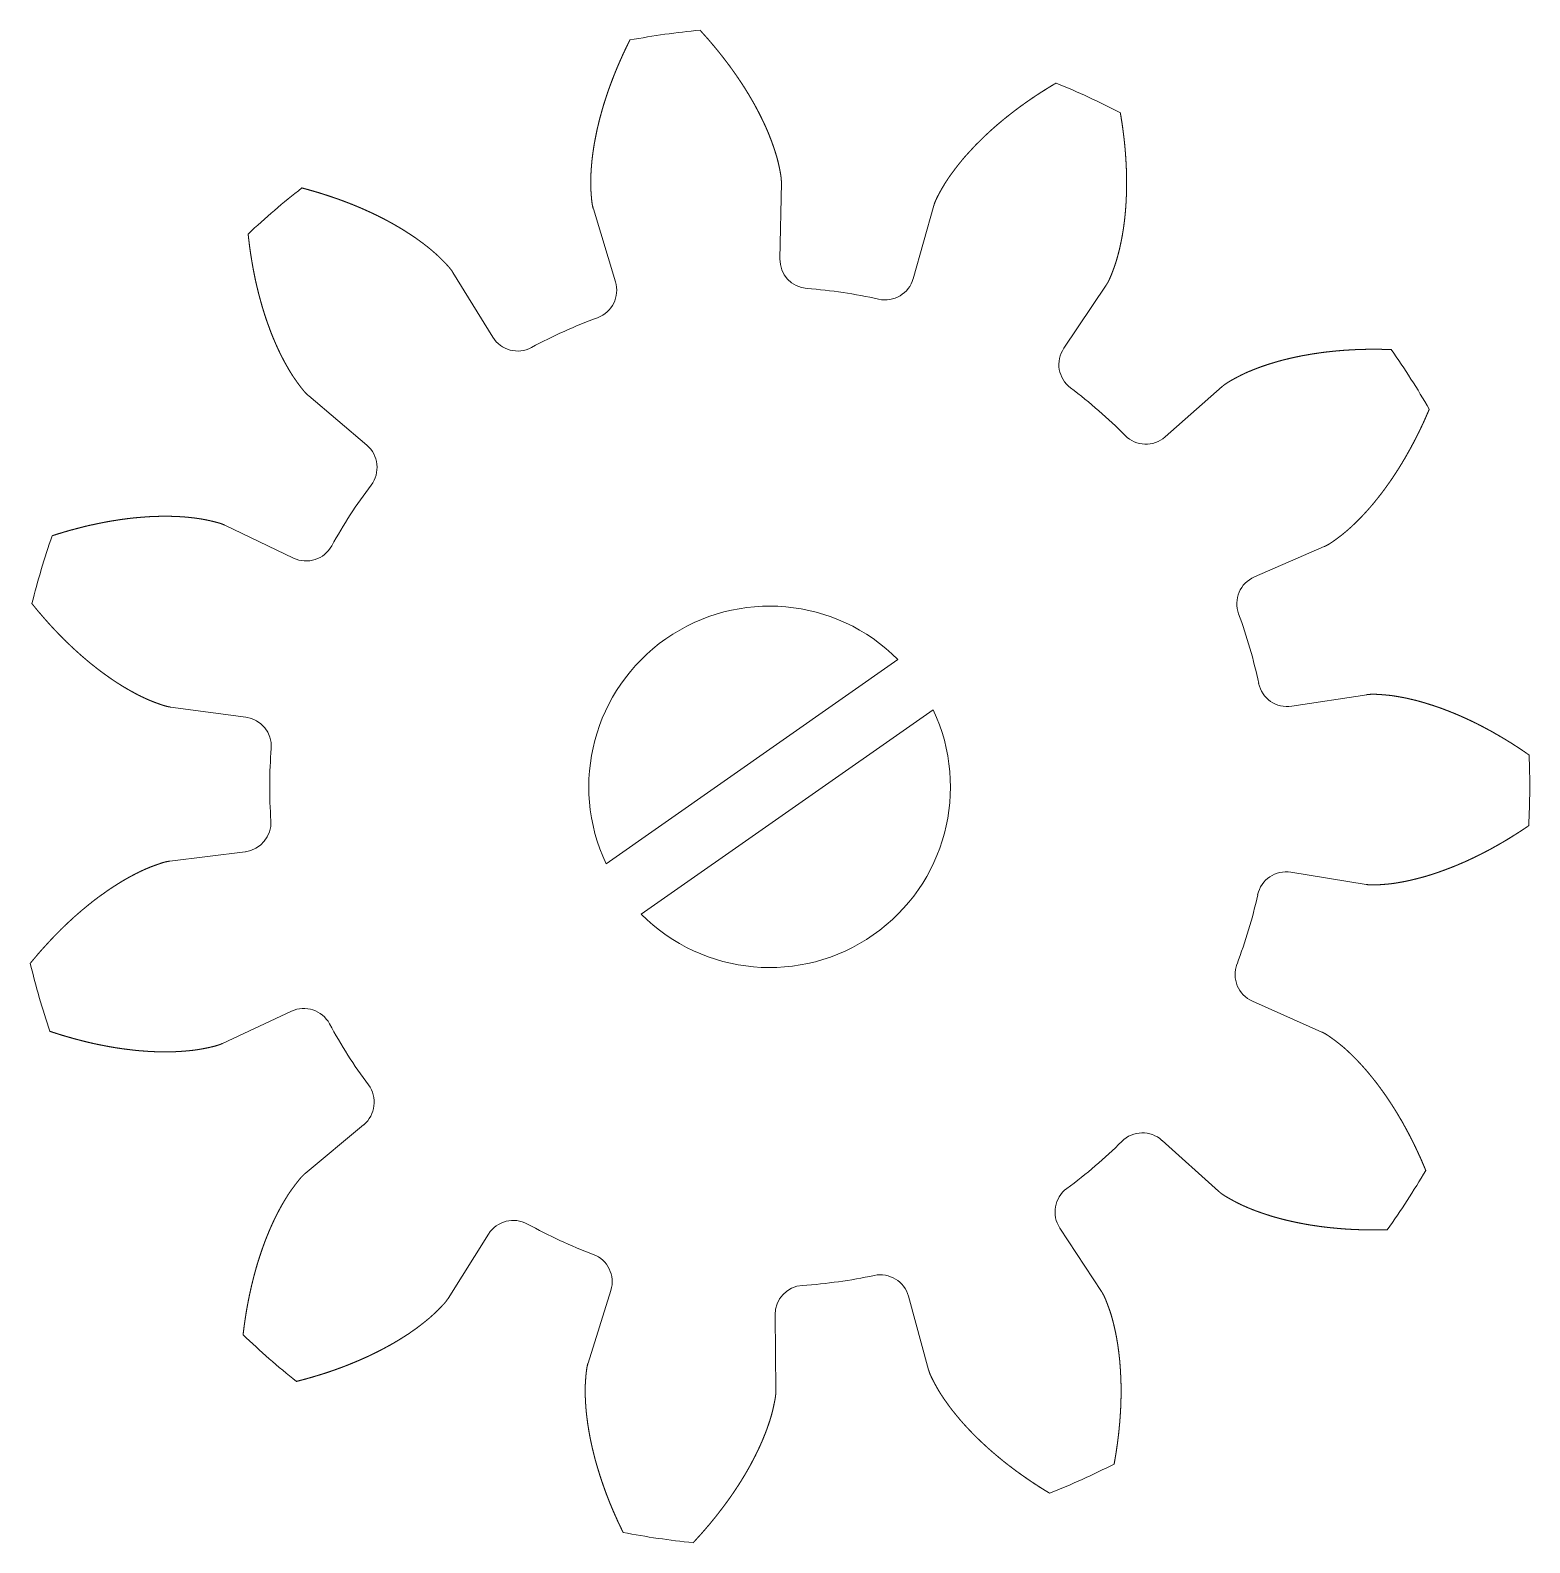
# Model space of a CAD drawing. Header units: millimetres. Extents: x -12.2 to 12.2, y -12.3 to 12.3.
import ezdxf

# ---------------------------------------------------------------- set-up
doc = ezdxf.new("R2010")
doc.units = ezdxf.units.MM
doc.header["$MEASUREMENT"] = 0

msp = doc.modelspace()

# ---------------------------------------------------------------- linework, layer by layer
at = {"color": 1, "lineweight": 0}
for p, q in [((0.01, 8.585), (0.033, 9.822)), ((-3.022, 9.397), (-2.662, 8.214)), ((2.511, 9.454), (2.174, 8.264)), ((-4.656, 7.314), (-5.305, 8.367)), ((4.623, 7.132), (5.311, 8.16)), ((7.196, 6.511), (6.269, 5.692)), ((-7.646, 6.358), (-6.703, 5.557)), ((-7.894, 3.722), (-9.01, 4.257)), ((7.718, 3.416), (8.852, 3.908)), ((9.546, 1.502), (8.324, 1.314)), ((-9.892, 1.301), (-8.666, 1.137)), ((-8.677, -1.051), (-9.904, -1.204)), ((8.312, -1.384), (9.532, -1.583)), ((-9.048, -4.167), (-7.928, -3.643)), ((8.816, -3.983), (7.686, -3.48)), ((-6.754, -5.489), (-7.704, -6.281)), ((6.217, -5.743), (7.136, -6.57)), ((-5.382, -8.311), (-4.723, -7.265)), ((5.235, -8.202), (4.557, -7.168)), ((-2.738, -8.183), (-3.108, -9.362)), ((2.098, -8.277), (2.424, -9.47)), ((-0.057, -9.815), (-0.069, -8.579))]:
    msp.add_line(p, q, dxfattribs=at)
for points in [[(1.926, 2.074), (-2.816, -1.247, -0.842075)], [(2.5, 1.255, -0.842075), (-2.243, -2.066)]]:
    msp.add_lwpolyline(points, format="xyb", close=True, dxfattribs=at)
for centre, radius, start, end in [((-0.158, 0.004), 12.35, 95.25, 100.5878), ((-0.158, 0.004), 12.35, 62.5227, 67.8606), ((-0.158, 0.004), 12.35, 127.9773, 133.3151), ((0.485, 8.577), 0.475, 178.9326, 265.7086), ((-3.117, 8.076), 0.475, 290.1292, 16.9052), ((1.717, 8.394), 0.475, 257.4019, 344.178), ((-0.158, 0.004), 8.122, 77.4019, 85.7086), ((-0.158, 0.004), 8.122, 110.1292, 118.4359), ((-4.252, 7.563), 0.475, 211.6599, 298.4359), ((5.017, 6.868), 0.475, 146.2053, 232.9813), ((-0.158, 0.004), 12.35, 29.7954, 35.1333), ((-0.158, 0.004), 8.122, 44.6747, 52.9813), ((5.955, 6.048), 0.475, 224.6747, 311.4507), ((-7.011, 5.195), 0.475, 322.8565, 49.6325), ((-0.158, 0.004), 8.122, 142.8565, 151.1632), ((-0.158, 0.004), 12.35, 160.7045, 166.0424), ((-7.689, 4.15), 0.475, 244.3871, 331.1632), ((7.907, 2.98), 0.475, 113.478, 200.2541), ((-0.158, 0.004), 8.122, 11.9474, 20.2541), ((8.252, 1.784), 0.475, 191.9474, 278.7234), ((-8.73, 0.666), 0.475, 355.5838, 82.3598), ((-0.158, 0.004), 8.122, 175.5838, 183.8904), ((-0.158, 0.004), 12.35, 357.0682, 2.406), ((-8.735, -0.579), 0.475, 277.1144, 3.8904), ((8.235, -1.853), 0.475, 80.7508, 167.5268), ((-0.158, 0.004), 8.122, 339.2201, 347.5268), ((-0.158, 0.004), 12.35, 193.4318, 198.7697), ((7.879, -3.046), 0.475, 159.2201, 245.9962), ((-7.727, -4.073), 0.475, 28.311, 115.0871), ((-0.158, 0.004), 8.122, 208.311, 216.6177), ((-7.058, -5.124), 0.475, 309.8417, 36.6177), ((5.899, -6.096), 0.475, 48.0235, 134.7995), ((-0.158, 0.004), 8.122, 306.4929, 314.7995), ((-0.158, 0.004), 12.35, 324.3409, 329.6788), ((4.954, -6.907), 0.475, 126.4929, 213.2689), ((-4.321, -7.518), 0.475, 61.0383, 147.8143), ((-0.158, 0.004), 8.122, 241.0383, 249.345), ((-3.191, -8.04), 0.475, 342.569, 69.345), ((0.406, -8.574), 0.475, 93.7656, 180.5416), ((-0.158, 0.004), 8.122, 273.7656, 282.0722), ((1.64, -8.403), 0.475, 15.2962, 102.0722), ((-0.158, 0.004), 12.35, 226.1591, 231.4969), ((-0.158, 0.004), 12.35, 291.6136, 296.9515), ((-0.158, 0.004), 12.35, 258.8864, 264.2242)]:
    msp.add_arc(centre, radius, start, end, dxfattribs=at)
for points in [[(0.033, 9.822), (0.033, 9.829), (0.033, 9.844), (0.032, 9.867), (0.03, 9.897), (0.025, 9.934), (0.019, 9.972), (0.012, 10.009), (0.005, 10.046), (-0.003, 10.083), (-0.011, 10.12), (-0.02, 10.158), (-0.029, 10.195), (-0.039, 10.232), (-0.05, 10.269), (-0.061, 10.306), (-0.073, 10.343), (-0.085, 10.38), (-0.098, 10.417), (-0.111, 10.454), (-0.124, 10.491), (-0.138, 10.527), (-0.152, 10.564), (-0.167, 10.601), (-0.182, 10.637), (-0.197, 10.674), (-0.213, 10.71), (-0.229, 10.747), (-0.246, 10.783), (-0.263, 10.819), (-0.28, 10.855), (-0.298, 10.891), (-0.316, 10.928), (-0.334, 10.964), (-0.353, 10.999), (-0.372, 11.035), (-0.391, 11.071), (-0.411, 11.107), (-0.431, 11.142), (-0.452, 11.178), (-0.472, 11.213), (-0.493, 11.249), (-0.515, 11.284), (-0.536, 11.319), (-0.558, 11.355), (-0.581, 11.39), (-0.603, 11.425), (-0.626, 11.46), (-0.649, 11.494), (-0.673, 11.529), (-0.696, 11.564), (-0.72, 11.598), (-0.745, 11.633), (-0.769, 11.667), (-0.794, 11.702), (-0.819, 11.736), (-0.845, 11.77), (-0.871, 11.804), (-0.897, 11.838), (-0.923, 11.872), (-0.949, 11.905), (-0.976, 11.939), (-1.003, 11.973), (-1.031, 12.006), (-1.058, 12.039), (-1.086, 12.073), (-1.114, 12.106), (-1.143, 12.139), (-1.171, 12.172), (-1.2, 12.204), (-1.229, 12.237), (-1.253, 12.263), (-1.271, 12.283), (-1.283, 12.296), (-1.288, 12.302)], [(-3.022, 9.397), (-3.024, 9.404), (-3.028, 9.419), (-3.034, 9.441), (-3.04, 9.47), (-3.045, 9.507), (-3.05, 9.545), (-3.053, 9.582), (-3.056, 9.62), (-3.059, 9.658), (-3.061, 9.696), (-3.063, 9.734), (-3.064, 9.773), (-3.065, 9.811), (-3.065, 9.85), (-3.064, 9.888), (-3.063, 9.927), (-3.061, 9.966), (-3.059, 10.005), (-3.056, 10.044), (-3.054, 10.083), (-3.05, 10.122), (-3.047, 10.161), (-3.043, 10.201), (-3.038, 10.24), (-3.033, 10.279), (-3.028, 10.319), (-3.022, 10.358), (-3.016, 10.398), (-3.01, 10.437), (-3.003, 10.477), (-2.996, 10.516), (-2.988, 10.556), (-2.98, 10.595), (-2.972, 10.635), (-2.964, 10.675), (-2.955, 10.715), (-2.945, 10.754), (-2.936, 10.794), (-2.926, 10.834), (-2.916, 10.874), (-2.905, 10.913), (-2.894, 10.953), (-2.883, 10.993), (-2.872, 11.033), (-2.86, 11.073), (-2.848, 11.113), (-2.835, 11.152), (-2.822, 11.192), (-2.809, 11.232), (-2.796, 11.272), (-2.782, 11.312), (-2.768, 11.351), (-2.754, 11.391), (-2.739, 11.431), (-2.724, 11.471), (-2.709, 11.511), (-2.694, 11.55), (-2.678, 11.59), (-2.662, 11.63), (-2.646, 11.669), (-2.629, 11.709), (-2.612, 11.749), (-2.595, 11.788), (-2.577, 11.828), (-2.56, 11.868), (-2.542, 11.907), (-2.523, 11.947), (-2.505, 11.986), (-2.486, 12.026), (-2.467, 12.065), (-2.451, 12.096), (-2.44, 12.12), (-2.432, 12.136), (-2.428, 12.144)], [(2.511, 9.454), (2.513, 9.461), (2.517, 9.476), (2.524, 9.497), (2.535, 9.525), (2.551, 9.559), (2.567, 9.593), (2.585, 9.627), (2.603, 9.66), (2.621, 9.694), (2.64, 9.727), (2.659, 9.76), (2.679, 9.793), (2.699, 9.826), (2.72, 9.858), (2.741, 9.89), (2.763, 9.922), (2.786, 9.954), (2.809, 9.985), (2.832, 10.017), (2.855, 10.048), (2.879, 10.079), (2.903, 10.11), (2.928, 10.141), (2.953, 10.172), (2.978, 10.202), (3.004, 10.233), (3.03, 10.263), (3.057, 10.293), (3.084, 10.322), (3.111, 10.352), (3.138, 10.381), (3.166, 10.411), (3.194, 10.44), (3.222, 10.469), (3.251, 10.497), (3.28, 10.526), (3.309, 10.554), (3.339, 10.583), (3.369, 10.611), (3.399, 10.639), (3.429, 10.667), (3.46, 10.694), (3.491, 10.722), (3.522, 10.749), (3.553, 10.776), (3.585, 10.803), (3.617, 10.83), (3.649, 10.856), (3.682, 10.883), (3.715, 10.909), (3.748, 10.935), (3.781, 10.961), (3.815, 10.987), (3.848, 11.012), (3.882, 11.038), (3.917, 11.063), (3.951, 11.088), (3.986, 11.113), (4.021, 11.138), (4.056, 11.162), (4.092, 11.187), (4.127, 11.211), (4.163, 11.235), (4.199, 11.259), (4.235, 11.282), (4.272, 11.306), (4.309, 11.329), (4.346, 11.352), (4.383, 11.375), (4.42, 11.398), (4.45, 11.416), (4.473, 11.43), (4.488, 11.439), (4.496, 11.443)], [(5.311, 8.16), (5.315, 8.166), (5.323, 8.179), (5.335, 8.198), (5.349, 8.225), (5.365, 8.259), (5.38, 8.293), (5.394, 8.328), (5.408, 8.364), (5.421, 8.399), (5.435, 8.435), (5.448, 8.471), (5.46, 8.507), (5.472, 8.544), (5.483, 8.581), (5.493, 8.618), (5.504, 8.655), (5.513, 8.693), (5.523, 8.731), (5.532, 8.769), (5.54, 8.807), (5.548, 8.846), (5.556, 8.884), (5.564, 8.923), (5.571, 8.962), (5.578, 9.001), (5.584, 9.04), (5.59, 9.079), (5.596, 9.119), (5.601, 9.159), (5.606, 9.199), (5.611, 9.238), (5.615, 9.279), (5.619, 9.319), (5.623, 9.359), (5.626, 9.4), (5.629, 9.44), (5.632, 9.481), (5.634, 9.522), (5.636, 9.563), (5.638, 9.604), (5.639, 9.645), (5.64, 9.686), (5.641, 9.727), (5.642, 9.769), (5.642, 9.81), (5.642, 9.852), (5.642, 9.894), (5.641, 9.936), (5.64, 9.978), (5.639, 10.02), (5.637, 10.062), (5.636, 10.104), (5.633, 10.146), (5.631, 10.188), (5.628, 10.231), (5.625, 10.273), (5.622, 10.316), (5.619, 10.358), (5.615, 10.401), (5.611, 10.444), (5.606, 10.487), (5.602, 10.529), (5.597, 10.572), (5.591, 10.615), (5.586, 10.658), (5.58, 10.701), (5.574, 10.744), (5.568, 10.788), (5.561, 10.831), (5.554, 10.874), (5.549, 10.909), (5.544, 10.935), (5.541, 10.952), (5.54, 10.961)], [(-5.305, 8.367), (-5.309, 8.373), (-5.317, 8.386), (-5.33, 8.405), (-5.348, 8.428), (-5.373, 8.457), (-5.398, 8.485), (-5.424, 8.513), (-5.45, 8.54), (-5.477, 8.567), (-5.504, 8.594), (-5.532, 8.621), (-5.559, 8.647), (-5.588, 8.673), (-5.617, 8.698), (-5.646, 8.723), (-5.676, 8.748), (-5.706, 8.773), (-5.737, 8.797), (-5.768, 8.821), (-5.799, 8.845), (-5.83, 8.868), (-5.862, 8.891), (-5.894, 8.914), (-5.927, 8.937), (-5.959, 8.959), (-5.993, 8.981), (-6.026, 9.003), (-6.06, 9.024), (-6.093, 9.046), (-6.128, 9.067), (-6.162, 9.088), (-6.197, 9.108), (-6.232, 9.129), (-6.267, 9.149), (-6.302, 9.169), (-6.338, 9.188), (-6.374, 9.208), (-6.41, 9.227), (-6.446, 9.246), (-6.483, 9.264), (-6.52, 9.283), (-6.557, 9.301), (-6.594, 9.319), (-6.632, 9.337), (-6.669, 9.354), (-6.707, 9.371), (-6.745, 9.388), (-6.784, 9.405), (-6.822, 9.422), (-6.861, 9.438), (-6.9, 9.454), (-6.939, 9.47), (-6.978, 9.486), (-7.018, 9.501), (-7.057, 9.516), (-7.097, 9.531), (-7.137, 9.546), (-7.177, 9.56), (-7.218, 9.574), (-7.258, 9.588), (-7.299, 9.602), (-7.34, 9.616), (-7.381, 9.629), (-7.422, 9.642), (-7.464, 9.655), (-7.505, 9.668), (-7.547, 9.68), (-7.589, 9.692), (-7.631, 9.704), (-7.673, 9.716), (-7.707, 9.725), (-7.732, 9.732), (-7.749, 9.737), (-7.758, 9.739)], [(-7.646, 6.358), (-7.651, 6.362), (-7.663, 6.372), (-7.679, 6.388), (-7.7, 6.409), (-7.725, 6.438), (-7.749, 6.467), (-7.772, 6.497), (-7.795, 6.527), (-7.818, 6.558), (-7.84, 6.588), (-7.862, 6.62), (-7.884, 6.651), (-7.906, 6.683), (-7.926, 6.716), (-7.947, 6.749), (-7.967, 6.782), (-7.986, 6.815), (-8.005, 6.849), (-8.025, 6.883), (-8.043, 6.918), (-8.062, 6.952), (-8.08, 6.987), (-8.098, 7.023), (-8.115, 7.058), (-8.132, 7.094), (-8.149, 7.13), (-8.165, 7.166), (-8.182, 7.203), (-8.198, 7.239), (-8.213, 7.276), (-8.229, 7.313), (-8.244, 7.351), (-8.259, 7.388), (-8.273, 7.426), (-8.287, 7.464), (-8.301, 7.503), (-8.315, 7.541), (-8.329, 7.58), (-8.342, 7.618), (-8.355, 7.657), (-8.367, 7.697), (-8.38, 7.736), (-8.392, 7.776), (-8.404, 7.815), (-8.415, 7.855), (-8.426, 7.895), (-8.437, 7.935), (-8.448, 7.976), (-8.459, 8.016), (-8.469, 8.057), (-8.479, 8.098), (-8.489, 8.139), (-8.498, 8.18), (-8.508, 8.222), (-8.517, 8.263), (-8.525, 8.305), (-8.534, 8.347), (-8.542, 8.389), (-8.55, 8.431), (-8.558, 8.473), (-8.565, 8.515), (-8.572, 8.558), (-8.579, 8.6), (-8.586, 8.643), (-8.593, 8.686), (-8.599, 8.729), (-8.605, 8.772), (-8.61, 8.815), (-8.616, 8.859), (-8.621, 8.902), (-8.625, 8.937), (-8.628, 8.963), (-8.63, 8.981), (-8.631, 8.99)], [(7.196, 6.511), (7.202, 6.516), (7.213, 6.526), (7.231, 6.54), (7.255, 6.557), (7.287, 6.578), (7.319, 6.597), (7.352, 6.616), (7.385, 6.634), (7.419, 6.653), (7.452, 6.67), (7.486, 6.688), (7.521, 6.705), (7.555, 6.722), (7.59, 6.738), (7.626, 6.753), (7.662, 6.768), (7.698, 6.783), (7.734, 6.797), (7.77, 6.811), (7.807, 6.824), (7.844, 6.838), (7.881, 6.851), (7.919, 6.863), (7.956, 6.876), (7.994, 6.887), (8.032, 6.899), (8.07, 6.91), (8.109, 6.921), (8.147, 6.932), (8.186, 6.942), (8.225, 6.952), (8.264, 6.961), (8.304, 6.971), (8.343, 6.98), (8.383, 6.988), (8.423, 6.997), (8.463, 7.005), (8.503, 7.013), (8.543, 7.02), (8.584, 7.027), (8.624, 7.034), (8.665, 7.041), (8.706, 7.047), (8.747, 7.053), (8.788, 7.059), (8.829, 7.065), (8.871, 7.07), (8.912, 7.075), (8.954, 7.079), (8.996, 7.084), (9.038, 7.088), (9.08, 7.092), (9.122, 7.095), (9.164, 7.099), (9.206, 7.102), (9.249, 7.104), (9.291, 7.107), (9.334, 7.109), (9.377, 7.111), (9.42, 7.112), (9.463, 7.114), (9.506, 7.115), (9.549, 7.116), (9.592, 7.116), (9.636, 7.117), (9.679, 7.117), (9.723, 7.116), (9.766, 7.116), (9.81, 7.115), (9.854, 7.114), (9.889, 7.113), (9.915, 7.112), (9.933, 7.111), (9.942, 7.111)], [(8.852, 3.908), (8.859, 3.911), (8.872, 3.918), (8.893, 3.928), (8.919, 3.942), (8.951, 3.962), (8.982, 3.983), (9.013, 4.005), (9.044, 4.027), (9.075, 4.05), (9.105, 4.073), (9.135, 4.096), (9.165, 4.12), (9.195, 4.144), (9.224, 4.169), (9.253, 4.195), (9.282, 4.221), (9.311, 4.247), (9.339, 4.274), (9.367, 4.301), (9.395, 4.329), (9.423, 4.357), (9.45, 4.385), (9.477, 4.413), (9.504, 4.442), (9.531, 4.471), (9.558, 4.501), (9.584, 4.531), (9.61, 4.561), (9.636, 4.592), (9.662, 4.622), (9.687, 4.654), (9.713, 4.685), (9.738, 4.717), (9.763, 4.749), (9.787, 4.781), (9.812, 4.813), (9.836, 4.846), (9.86, 4.879), (9.884, 4.913), (9.908, 4.946), (9.931, 4.98), (9.955, 5.014), (9.978, 5.048), (10, 5.083), (10.023, 5.118), (10.046, 5.153), (10.068, 5.188), (10.09, 5.224), (10.112, 5.259), (10.133, 5.295), (10.155, 5.332), (10.176, 5.368), (10.197, 5.405), (10.218, 5.442), (10.239, 5.479), (10.259, 5.516), (10.279, 5.554), (10.3, 5.591), (10.319, 5.629), (10.339, 5.667), (10.358, 5.706), (10.378, 5.744), (10.397, 5.783), (10.416, 5.822), (10.434, 5.861), (10.453, 5.901), (10.471, 5.94), (10.489, 5.98), (10.507, 6.02), (10.524, 6.06), (10.538, 6.092), (10.549, 6.116), (10.556, 6.133), (10.559, 6.141)], [(-9.01, 4.257), (-9.016, 4.26), (-9.03, 4.266), (-9.051, 4.275), (-9.079, 4.285), (-9.115, 4.296), (-9.152, 4.306), (-9.188, 4.315), (-9.225, 4.324), (-9.262, 4.332), (-9.3, 4.34), (-9.337, 4.348), (-9.375, 4.355), (-9.413, 4.361), (-9.451, 4.367), (-9.489, 4.372), (-9.528, 4.377), (-9.566, 4.381), (-9.605, 4.385), (-9.644, 4.389), (-9.683, 4.392), (-9.722, 4.394), (-9.762, 4.397), (-9.801, 4.399), (-9.84, 4.4), (-9.88, 4.401), (-9.92, 4.402), (-9.96, 4.402), (-10, 4.402), (-10.04, 4.402), (-10.08, 4.401), (-10.12, 4.4), (-10.16, 4.399), (-10.201, 4.397), (-10.241, 4.395), (-10.282, 4.392), (-10.322, 4.389), (-10.363, 4.386), (-10.404, 4.383), (-10.445, 4.379), (-10.485, 4.375), (-10.526, 4.371), (-10.567, 4.366), (-10.608, 4.361), (-10.65, 4.355), (-10.691, 4.35), (-10.732, 4.344), (-10.773, 4.337), (-10.814, 4.331), (-10.856, 4.324), (-10.897, 4.317), (-10.939, 4.309), (-10.98, 4.301), (-11.022, 4.293), (-11.063, 4.285), (-11.105, 4.276), (-11.146, 4.267), (-11.188, 4.258), (-11.23, 4.249), (-11.271, 4.239), (-11.313, 4.229), (-11.355, 4.218), (-11.396, 4.207), (-11.438, 4.196), (-11.48, 4.185), (-11.522, 4.174), (-11.564, 4.162), (-11.605, 4.15), (-11.647, 4.137), (-11.689, 4.125), (-11.731, 4.112), (-11.764, 4.101), (-11.79, 4.093), (-11.806, 4.088), (-11.815, 4.085)], [(-9.892, 1.301), (-9.9, 1.302), (-9.915, 1.304), (-9.937, 1.308), (-9.966, 1.315), (-10.002, 1.326), (-10.038, 1.337), (-10.074, 1.35), (-10.109, 1.363), (-10.145, 1.376), (-10.181, 1.39), (-10.216, 1.404), (-10.252, 1.419), (-10.287, 1.434), (-10.322, 1.451), (-10.357, 1.467), (-10.391, 1.484), (-10.426, 1.502), (-10.461, 1.52), (-10.495, 1.539), (-10.529, 1.557), (-10.564, 1.577), (-10.598, 1.596), (-10.632, 1.616), (-10.666, 1.637), (-10.699, 1.657), (-10.733, 1.679), (-10.767, 1.7), (-10.8, 1.722), (-10.833, 1.744), (-10.866, 1.767), (-10.899, 1.79), (-10.932, 1.813), (-10.965, 1.837), (-10.998, 1.861), (-11.03, 1.885), (-11.063, 1.91), (-11.095, 1.935), (-11.127, 1.96), (-11.159, 1.985), (-11.191, 2.011), (-11.223, 2.037), (-11.255, 2.064), (-11.286, 2.091), (-11.318, 2.118), (-11.349, 2.145), (-11.38, 2.172), (-11.411, 2.2), (-11.442, 2.229), (-11.473, 2.257), (-11.504, 2.286), (-11.534, 2.315), (-11.565, 2.344), (-11.595, 2.373), (-11.625, 2.403), (-11.655, 2.433), (-11.685, 2.464), (-11.715, 2.494), (-11.744, 2.525), (-11.774, 2.556), (-11.803, 2.588), (-11.832, 2.619), (-11.861, 2.651), (-11.89, 2.683), (-11.919, 2.715), (-11.948, 2.748), (-11.976, 2.781), (-12.004, 2.814), (-12.033, 2.847), (-12.061, 2.881), (-12.088, 2.914), (-12.111, 2.942), (-12.127, 2.962), (-12.138, 2.976), (-12.144, 2.983)], [(9.546, 1.502), (9.554, 1.503), (9.569, 1.505), (9.591, 1.507), (9.621, 1.509), (9.659, 1.509), (9.697, 1.508), (9.734, 1.506), (9.772, 1.503), (9.81, 1.501), (9.848, 1.497), (9.886, 1.494), (9.925, 1.49), (9.963, 1.485), (10.001, 1.479), (10.039, 1.473), (10.077, 1.466), (10.115, 1.459), (10.154, 1.452), (10.192, 1.444), (10.23, 1.435), (10.268, 1.426), (10.307, 1.417), (10.345, 1.408), (10.383, 1.398), (10.421, 1.387), (10.46, 1.376), (10.498, 1.365), (10.536, 1.353), (10.574, 1.341), (10.612, 1.329), (10.651, 1.316), (10.689, 1.303), (10.727, 1.29), (10.765, 1.276), (10.803, 1.262), (10.841, 1.247), (10.879, 1.233), (10.917, 1.217), (10.955, 1.202), (10.993, 1.186), (11.031, 1.17), (11.069, 1.154), (11.107, 1.137), (11.144, 1.12), (11.182, 1.102), (11.22, 1.085), (11.258, 1.067), (11.295, 1.048), (11.333, 1.03), (11.37, 1.011), (11.408, 0.992), (11.445, 0.972), (11.482, 0.952), (11.52, 0.932), (11.557, 0.912), (11.594, 0.891), (11.631, 0.87), (11.668, 0.849), (11.705, 0.827), (11.742, 0.806), (11.779, 0.784), (11.816, 0.761), (11.853, 0.738), (11.89, 0.716), (11.926, 0.692), (11.963, 0.669), (11.999, 0.645), (12.036, 0.621), (12.072, 0.597), (12.108, 0.572), (12.137, 0.552), (12.159, 0.537), (12.173, 0.527), (12.181, 0.522)], [(9.532, -1.583), (9.54, -1.584), (9.555, -1.586), (9.577, -1.589), (9.607, -1.591), (9.645, -1.591), (9.682, -1.59), (9.72, -1.589), (9.758, -1.587), (9.796, -1.584), (9.834, -1.581), (9.872, -1.578), (9.911, -1.574), (9.949, -1.57), (9.987, -1.565), (10.025, -1.559), (10.063, -1.552), (10.102, -1.546), (10.14, -1.538), (10.178, -1.531), (10.217, -1.523), (10.255, -1.514), (10.293, -1.505), (10.332, -1.496), (10.37, -1.486), (10.408, -1.476), (10.447, -1.466), (10.485, -1.455), (10.523, -1.444), (10.562, -1.432), (10.6, -1.42), (10.638, -1.408), (10.676, -1.395), (10.715, -1.382), (10.753, -1.368), (10.791, -1.355), (10.829, -1.34), (10.867, -1.326), (10.906, -1.311), (10.944, -1.296), (10.982, -1.281), (11.02, -1.265), (11.058, -1.249), (11.096, -1.232), (11.134, -1.216), (11.172, -1.199), (11.209, -1.181), (11.247, -1.164), (11.285, -1.146), (11.323, -1.127), (11.36, -1.109), (11.398, -1.09), (11.436, -1.071), (11.473, -1.051), (11.511, -1.032), (11.548, -1.012), (11.586, -0.991), (11.623, -0.971), (11.66, -0.95), (11.697, -0.928), (11.735, -0.907), (11.772, -0.885), (11.809, -0.863), (11.846, -0.841), (11.883, -0.818), (11.919, -0.795), (11.956, -0.772), (11.993, -0.749), (12.03, -0.725), (12.066, -0.701), (12.103, -0.677), (12.132, -0.657), (12.154, -0.643), (12.168, -0.633), (12.175, -0.628)], [(-9.904, -1.204), (-9.911, -1.205), (-9.926, -1.207), (-9.948, -1.211), (-9.978, -1.217), (-10.014, -1.227), (-10.05, -1.239), (-10.086, -1.251), (-10.121, -1.264), (-10.157, -1.277), (-10.193, -1.29), (-10.229, -1.304), (-10.264, -1.319), (-10.3, -1.334), (-10.335, -1.349), (-10.37, -1.366), (-10.405, -1.383), (-10.439, -1.4), (-10.474, -1.418), (-10.509, -1.436), (-10.543, -1.454), (-10.578, -1.473), (-10.612, -1.492), (-10.646, -1.512), (-10.68, -1.532), (-10.714, -1.553), (-10.748, -1.574), (-10.782, -1.595), (-10.815, -1.617), (-10.849, -1.639), (-10.882, -1.661), (-10.915, -1.684), (-10.948, -1.707), (-10.981, -1.73), (-11.014, -1.754), (-11.047, -1.777), (-11.08, -1.802), (-11.112, -1.826), (-11.145, -1.851), (-11.177, -1.877), (-11.209, -1.902), (-11.241, -1.928), (-11.273, -1.954), (-11.305, -1.981), (-11.337, -2.007), (-11.368, -2.034), (-11.4, -2.062), (-11.431, -2.089), (-11.462, -2.117), (-11.493, -2.145), (-11.524, -2.174), (-11.555, -2.202), (-11.586, -2.231), (-11.616, -2.261), (-11.647, -2.29), (-11.677, -2.32), (-11.707, -2.35), (-11.737, -2.38), (-11.767, -2.411), (-11.797, -2.442), (-11.826, -2.473), (-11.856, -2.504), (-11.885, -2.536), (-11.914, -2.567), (-11.943, -2.6), (-11.972, -2.632), (-12.001, -2.664), (-12.03, -2.697), (-12.058, -2.73), (-12.086, -2.764), (-12.115, -2.797), (-12.137, -2.824), (-12.154, -2.844), (-12.165, -2.858), (-12.171, -2.865)], [(-9.048, -4.167), (-9.055, -4.171), (-9.069, -4.177), (-9.09, -4.185), (-9.118, -4.195), (-9.154, -4.206), (-9.191, -4.216), (-9.227, -4.224), (-9.265, -4.233), (-9.302, -4.241), (-9.339, -4.248), (-9.377, -4.256), (-9.414, -4.262), (-9.452, -4.268), (-9.491, -4.274), (-9.529, -4.279), (-9.567, -4.283), (-9.606, -4.287), (-9.645, -4.29), (-9.684, -4.294), (-9.723, -4.296), (-9.762, -4.299), (-9.801, -4.301), (-9.841, -4.302), (-9.88, -4.303), (-9.92, -4.304), (-9.96, -4.304), (-10, -4.304), (-10.04, -4.304), (-10.08, -4.303), (-10.12, -4.302), (-10.16, -4.301), (-10.2, -4.299), (-10.241, -4.297), (-10.281, -4.294), (-10.322, -4.291), (-10.362, -4.288), (-10.403, -4.285), (-10.444, -4.281), (-10.484, -4.277), (-10.525, -4.272), (-10.566, -4.267), (-10.607, -4.262), (-10.648, -4.257), (-10.689, -4.251), (-10.73, -4.245), (-10.771, -4.239), (-10.813, -4.232), (-10.854, -4.225), (-10.895, -4.218), (-10.936, -4.21), (-10.978, -4.202), (-11.019, -4.194), (-11.061, -4.186), (-11.102, -4.177), (-11.143, -4.168), (-11.185, -4.159), (-11.227, -4.149), (-11.268, -4.139), (-11.31, -4.129), (-11.351, -4.118), (-11.393, -4.107), (-11.435, -4.096), (-11.476, -4.085), (-11.518, -4.073), (-11.56, -4.061), (-11.601, -4.049), (-11.643, -4.037), (-11.685, -4.024), (-11.726, -4.011), (-11.768, -3.997), (-11.802, -3.987), (-11.827, -3.978), (-11.843, -3.973), (-11.852, -3.97)], [(8.816, -3.983), (8.822, -3.986), (8.836, -3.992), (8.856, -4.003), (8.882, -4.017), (8.914, -4.038), (8.945, -4.059), (8.976, -4.081), (9.007, -4.104), (9.037, -4.127), (9.067, -4.15), (9.097, -4.173), (9.127, -4.197), (9.157, -4.222), (9.186, -4.247), (9.215, -4.273), (9.243, -4.3), (9.271, -4.326), (9.299, -4.353), (9.327, -4.381), (9.355, -4.409), (9.382, -4.437), (9.409, -4.465), (9.436, -4.494), (9.463, -4.523), (9.49, -4.552), (9.516, -4.582), (9.542, -4.612), (9.568, -4.643), (9.594, -4.674), (9.619, -4.705), (9.644, -4.736), (9.669, -4.768), (9.694, -4.799), (9.719, -4.832), (9.743, -4.864), (9.767, -4.897), (9.791, -4.93), (9.815, -4.963), (9.839, -4.997), (9.862, -5.03), (9.885, -5.065), (9.908, -5.099), (9.931, -5.133), (9.953, -5.168), (9.976, -5.203), (9.998, -5.238), (10.02, -5.274), (10.042, -5.31), (10.063, -5.346), (10.084, -5.382), (10.106, -5.418), (10.127, -5.455), (10.147, -5.492), (10.168, -5.529), (10.188, -5.566), (10.208, -5.604), (10.228, -5.641), (10.248, -5.679), (10.267, -5.717), (10.287, -5.756), (10.306, -5.794), (10.325, -5.833), (10.343, -5.872), (10.362, -5.911), (10.38, -5.95), (10.398, -5.99), (10.416, -6.03), (10.434, -6.07), (10.451, -6.11), (10.468, -6.15), (10.482, -6.182), (10.492, -6.207), (10.499, -6.223), (10.502, -6.231)], [(-7.704, -6.281), (-7.709, -6.286), (-7.721, -6.296), (-7.738, -6.311), (-7.759, -6.332), (-7.784, -6.36), (-7.808, -6.389), (-7.831, -6.419), (-7.854, -6.449), (-7.878, -6.479), (-7.9, -6.51), (-7.923, -6.541), (-7.945, -6.572), (-7.967, -6.604), (-7.988, -6.636), (-8.008, -6.669), (-8.028, -6.702), (-8.048, -6.735), (-8.068, -6.769), (-8.087, -6.803), (-8.106, -6.837), (-8.125, -6.872), (-8.144, -6.907), (-8.162, -6.942), (-8.179, -6.977), (-8.197, -7.013), (-8.214, -7.048), (-8.231, -7.085), (-8.247, -7.121), (-8.264, -7.157), (-8.28, -7.194), (-8.295, -7.231), (-8.311, -7.269), (-8.326, -7.306), (-8.341, -7.344), (-8.356, -7.382), (-8.37, -7.42), (-8.384, -7.458), (-8.398, -7.497), (-8.411, -7.535), (-8.424, -7.574), (-8.437, -7.613), (-8.45, -7.652), (-8.463, -7.692), (-8.475, -7.731), (-8.487, -7.771), (-8.499, -7.811), (-8.51, -7.851), (-8.521, -7.892), (-8.532, -7.932), (-8.543, -7.973), (-8.553, -8.014), (-8.563, -8.055), (-8.573, -8.096), (-8.583, -8.137), (-8.592, -8.178), (-8.601, -8.22), (-8.61, -8.262), (-8.619, -8.304), (-8.627, -8.346), (-8.635, -8.388), (-8.643, -8.43), (-8.651, -8.472), (-8.658, -8.515), (-8.665, -8.558), (-8.672, -8.6), (-8.678, -8.643), (-8.685, -8.687), (-8.691, -8.73), (-8.697, -8.773), (-8.702, -8.816), (-8.707, -8.851), (-8.71, -8.878), (-8.712, -8.895), (-8.713, -8.904)], [(7.136, -6.57), (7.142, -6.575), (7.153, -6.585), (7.171, -6.599), (7.195, -6.617), (7.226, -6.638), (7.258, -6.658), (7.291, -6.677), (7.324, -6.695), (7.357, -6.714), (7.391, -6.732), (7.425, -6.75), (7.459, -6.767), (7.493, -6.784), (7.528, -6.801), (7.564, -6.816), (7.599, -6.832), (7.635, -6.847), (7.671, -6.861), (7.708, -6.876), (7.744, -6.89), (7.781, -6.903), (7.818, -6.916), (7.855, -6.929), (7.893, -6.942), (7.931, -6.954), (7.969, -6.966), (8.007, -6.978), (8.045, -6.989), (8.084, -7), (8.122, -7.01), (8.161, -7.021), (8.2, -7.031), (8.239, -7.04), (8.279, -7.05), (8.318, -7.059), (8.358, -7.067), (8.398, -7.076), (8.438, -7.084), (8.478, -7.092), (8.519, -7.1), (8.559, -7.107), (8.6, -7.114), (8.641, -7.121), (8.682, -7.127), (8.723, -7.133), (8.764, -7.139), (8.805, -7.145), (8.847, -7.15), (8.889, -7.155), (8.93, -7.16), (8.972, -7.164), (9.014, -7.168), (9.056, -7.172), (9.098, -7.176), (9.141, -7.179), (9.183, -7.183), (9.226, -7.185), (9.268, -7.188), (9.311, -7.19), (9.354, -7.192), (9.397, -7.194), (9.44, -7.195), (9.483, -7.197), (9.527, -7.198), (9.57, -7.198), (9.613, -7.199), (9.657, -7.199), (9.701, -7.199), (9.744, -7.198), (9.788, -7.198), (9.823, -7.197), (9.85, -7.196), (9.867, -7.196), (9.876, -7.196)], [(-5.382, -8.311), (-5.386, -8.318), (-5.394, -8.33), (-5.407, -8.349), (-5.425, -8.373), (-5.45, -8.401), (-5.476, -8.429), (-5.502, -8.456), (-5.528, -8.483), (-5.555, -8.51), (-5.583, -8.537), (-5.61, -8.563), (-5.639, -8.589), (-5.667, -8.615), (-5.696, -8.64), (-5.726, -8.665), (-5.756, -8.689), (-5.787, -8.714), (-5.817, -8.737), (-5.848, -8.761), (-5.88, -8.785), (-5.911, -8.808), (-5.943, -8.831), (-5.976, -8.853), (-6.008, -8.876), (-6.041, -8.898), (-6.075, -8.919), (-6.108, -8.941), (-6.142, -8.962), (-6.176, -8.983), (-6.21, -9.004), (-6.245, -9.024), (-6.28, -9.045), (-6.315, -9.065), (-6.35, -9.085), (-6.386, -9.104), (-6.422, -9.123), (-6.458, -9.142), (-6.494, -9.161), (-6.531, -9.18), (-6.568, -9.198), (-6.605, -9.216), (-6.642, -9.234), (-6.679, -9.252), (-6.717, -9.269), (-6.755, -9.286), (-6.793, -9.303), (-6.831, -9.32), (-6.87, -9.336), (-6.908, -9.352), (-6.947, -9.368), (-6.986, -9.384), (-7.025, -9.4), (-7.065, -9.415), (-7.104, -9.43), (-7.144, -9.445), (-7.184, -9.459), (-7.224, -9.474), (-7.265, -9.488), (-7.305, -9.502), (-7.346, -9.515), (-7.387, -9.529), (-7.428, -9.542), (-7.469, -9.555), (-7.51, -9.567), (-7.552, -9.58), (-7.594, -9.592), (-7.635, -9.604), (-7.677, -9.616), (-7.72, -9.628), (-7.762, -9.639), (-7.796, -9.648), (-7.821, -9.654), (-7.838, -9.659), (-7.847, -9.661)], [(5.235, -8.202), (5.24, -8.208), (5.248, -8.221), (5.259, -8.24), (5.273, -8.267), (5.289, -8.301), (5.304, -8.336), (5.317, -8.371), (5.331, -8.407), (5.344, -8.442), (5.357, -8.478), (5.37, -8.514), (5.382, -8.551), (5.393, -8.587), (5.404, -8.624), (5.414, -8.662), (5.424, -8.699), (5.433, -8.737), (5.442, -8.775), (5.451, -8.813), (5.459, -8.851), (5.467, -8.89), (5.475, -8.928), (5.482, -8.967), (5.488, -9.006), (5.495, -9.045), (5.501, -9.085), (5.506, -9.124), (5.512, -9.164), (5.517, -9.203), (5.521, -9.243), (5.526, -9.283), (5.53, -9.323), (5.533, -9.364), (5.536, -9.404), (5.539, -9.445), (5.542, -9.485), (5.544, -9.526), (5.546, -9.567), (5.548, -9.608), (5.55, -9.649), (5.551, -9.69), (5.551, -9.731), (5.552, -9.773), (5.552, -9.814), (5.552, -9.856), (5.551, -9.897), (5.551, -9.939), (5.55, -9.981), (5.548, -10.023), (5.547, -10.065), (5.545, -10.107), (5.543, -10.149), (5.54, -10.191), (5.537, -10.233), (5.534, -10.276), (5.531, -10.318), (5.527, -10.361), (5.523, -10.403), (5.519, -10.446), (5.515, -10.488), (5.51, -10.531), (5.505, -10.574), (5.499, -10.617), (5.494, -10.66), (5.488, -10.703), (5.482, -10.746), (5.475, -10.789), (5.469, -10.832), (5.462, -10.875), (5.454, -10.918), (5.448, -10.953), (5.444, -10.979), (5.441, -10.996), (5.439, -11.005)], [(-3.108, -9.362), (-3.11, -9.37), (-3.115, -9.384), (-3.12, -9.406), (-3.127, -9.435), (-3.132, -9.473), (-3.137, -9.51), (-3.141, -9.548), (-3.144, -9.585), (-3.147, -9.623), (-3.15, -9.661), (-3.152, -9.7), (-3.154, -9.738), (-3.155, -9.776), (-3.155, -9.815), (-3.154, -9.854), (-3.154, -9.892), (-3.152, -9.931), (-3.151, -9.97), (-3.148, -10.009), (-3.146, -10.048), (-3.143, -10.087), (-3.14, -10.127), (-3.136, -10.166), (-3.132, -10.205), (-3.127, -10.245), (-3.122, -10.284), (-3.117, -10.324), (-3.111, -10.363), (-3.105, -10.403), (-3.099, -10.442), (-3.092, -10.482), (-3.085, -10.522), (-3.077, -10.561), (-3.07, -10.601), (-3.061, -10.641), (-3.053, -10.681), (-3.044, -10.72), (-3.035, -10.76), (-3.025, -10.8), (-3.015, -10.84), (-3.005, -10.88), (-2.995, -10.92), (-2.984, -10.96), (-2.973, -11), (-2.961, -11.04), (-2.949, -11.08), (-2.937, -11.12), (-2.925, -11.16), (-2.912, -11.199), (-2.899, -11.239), (-2.886, -11.279), (-2.872, -11.319), (-2.858, -11.359), (-2.844, -11.399), (-2.83, -11.439), (-2.815, -11.479), (-2.8, -11.519), (-2.784, -11.559), (-2.769, -11.599), (-2.753, -11.638), (-2.736, -11.678), (-2.72, -11.718), (-2.703, -11.758), (-2.686, -11.798), (-2.668, -11.837), (-2.651, -11.877), (-2.633, -11.917), (-2.615, -11.956), (-2.596, -11.996), (-2.577, -12.035), (-2.562, -12.067), (-2.551, -12.091), (-2.543, -12.107), (-2.539, -12.115)], [(2.424, -9.47), (2.426, -9.478), (2.43, -9.492), (2.437, -9.514), (2.448, -9.542), (2.463, -9.576), (2.479, -9.61), (2.497, -9.644), (2.514, -9.677), (2.532, -9.711), (2.551, -9.744), (2.569, -9.778), (2.589, -9.811), (2.609, -9.844), (2.629, -9.876), (2.651, -9.909), (2.672, -9.941), (2.694, -9.973), (2.717, -10.005), (2.74, -10.036), (2.763, -10.068), (2.786, -10.099), (2.81, -10.13), (2.835, -10.161), (2.86, -10.192), (2.885, -10.223), (2.91, -10.253), (2.936, -10.284), (2.962, -10.314), (2.989, -10.344), (3.016, -10.374), (3.043, -10.403), (3.07, -10.433), (3.098, -10.462), (3.126, -10.491), (3.154, -10.52), (3.183, -10.549), (3.212, -10.578), (3.241, -10.607), (3.271, -10.635), (3.301, -10.663), (3.331, -10.691), (3.361, -10.719), (3.392, -10.747), (3.423, -10.774), (3.454, -10.802), (3.486, -10.829), (3.518, -10.856), (3.55, -10.883), (3.582, -10.91), (3.615, -10.936), (3.647, -10.963), (3.68, -10.989), (3.714, -11.015), (3.747, -11.041), (3.781, -11.067), (3.815, -11.092), (3.849, -11.118), (3.884, -11.143), (3.919, -11.168), (3.954, -11.193), (3.989, -11.217), (4.024, -11.242), (4.06, -11.266), (4.096, -11.291), (4.132, -11.315), (4.168, -11.338), (4.205, -11.362), (4.241, -11.386), (4.278, -11.409), (4.316, -11.432), (4.345, -11.45), (4.368, -11.464), (4.383, -11.473), (4.391, -11.478)], [(-0.057, -9.815), (-0.057, -9.823), (-0.057, -9.838), (-0.058, -9.861), (-0.061, -9.891), (-0.066, -9.928), (-0.072, -9.965), (-0.08, -10.002), (-0.088, -10.039), (-0.096, -10.076), (-0.104, -10.114), (-0.113, -10.151), (-0.123, -10.188), (-0.133, -10.225), (-0.144, -10.262), (-0.155, -10.299), (-0.168, -10.336), (-0.18, -10.373), (-0.193, -10.409), (-0.206, -10.446), (-0.22, -10.483), (-0.234, -10.519), (-0.249, -10.556), (-0.264, -10.592), (-0.279, -10.629), (-0.295, -10.665), (-0.311, -10.701), (-0.328, -10.738), (-0.345, -10.774), (-0.362, -10.81), (-0.38, -10.846), (-0.398, -10.882), (-0.416, -10.918), (-0.435, -10.954), (-0.454, -10.989), (-0.473, -11.025), (-0.493, -11.061), (-0.513, -11.096), (-0.533, -11.132), (-0.554, -11.167), (-0.575, -11.202), (-0.597, -11.238), (-0.618, -11.273), (-0.64, -11.308), (-0.662, -11.343), (-0.685, -11.378), (-0.708, -11.412), (-0.731, -11.447), (-0.755, -11.482), (-0.778, -11.516), (-0.802, -11.551), (-0.827, -11.585), (-0.851, -11.619), (-0.876, -11.653), (-0.902, -11.688), (-0.927, -11.721), (-0.953, -11.755), (-0.979, -11.789), (-1.005, -11.823), (-1.032, -11.856), (-1.059, -11.89), (-1.086, -11.923), (-1.113, -11.957), (-1.141, -11.99), (-1.169, -12.023), (-1.197, -12.056), (-1.225, -12.089), (-1.254, -12.121), (-1.283, -12.154), (-1.312, -12.187), (-1.342, -12.219), (-1.365, -12.245), (-1.383, -12.264), (-1.395, -12.277), (-1.401, -12.283)]]:
    msp.add_open_spline(points, degree=5, dxfattribs=at)

doc.saveas('drawing.dxf')
